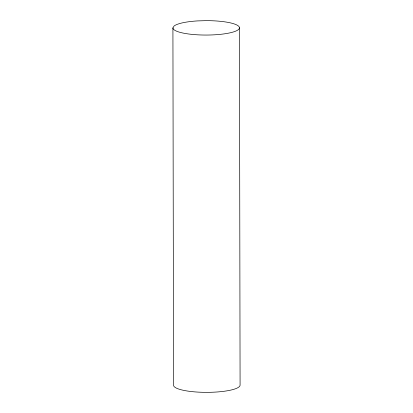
<?xml version="1.0" encoding="UTF-8"?>
<svg xmlns="http://www.w3.org/2000/svg" width="413" height="413" viewBox="0 0 413 413"><rect width="100%" height="100%" fill="white"/><g stroke="black" fill="none" stroke-linecap="round" stroke-linejoin="round"><path stroke-width="0.62" d="M172.918 27.908L174.049 26.045A33.272 7.202 -0.1 0 1 197.564 20.908L206.175 20.65A33.272 7.202 -0.1 0 1 239.457 27.795L240.082 385.092A33.272 7.202 -0.1 0 1 206.825 392.35A33.272 7.202 -0.1 0 1 173.543 385.205L172.918 27.908A33.272 7.202 -0.1 0 0 206.201 35.053A33.272 7.202 -0.1 0 0 239.457 27.795"/></g></svg>
